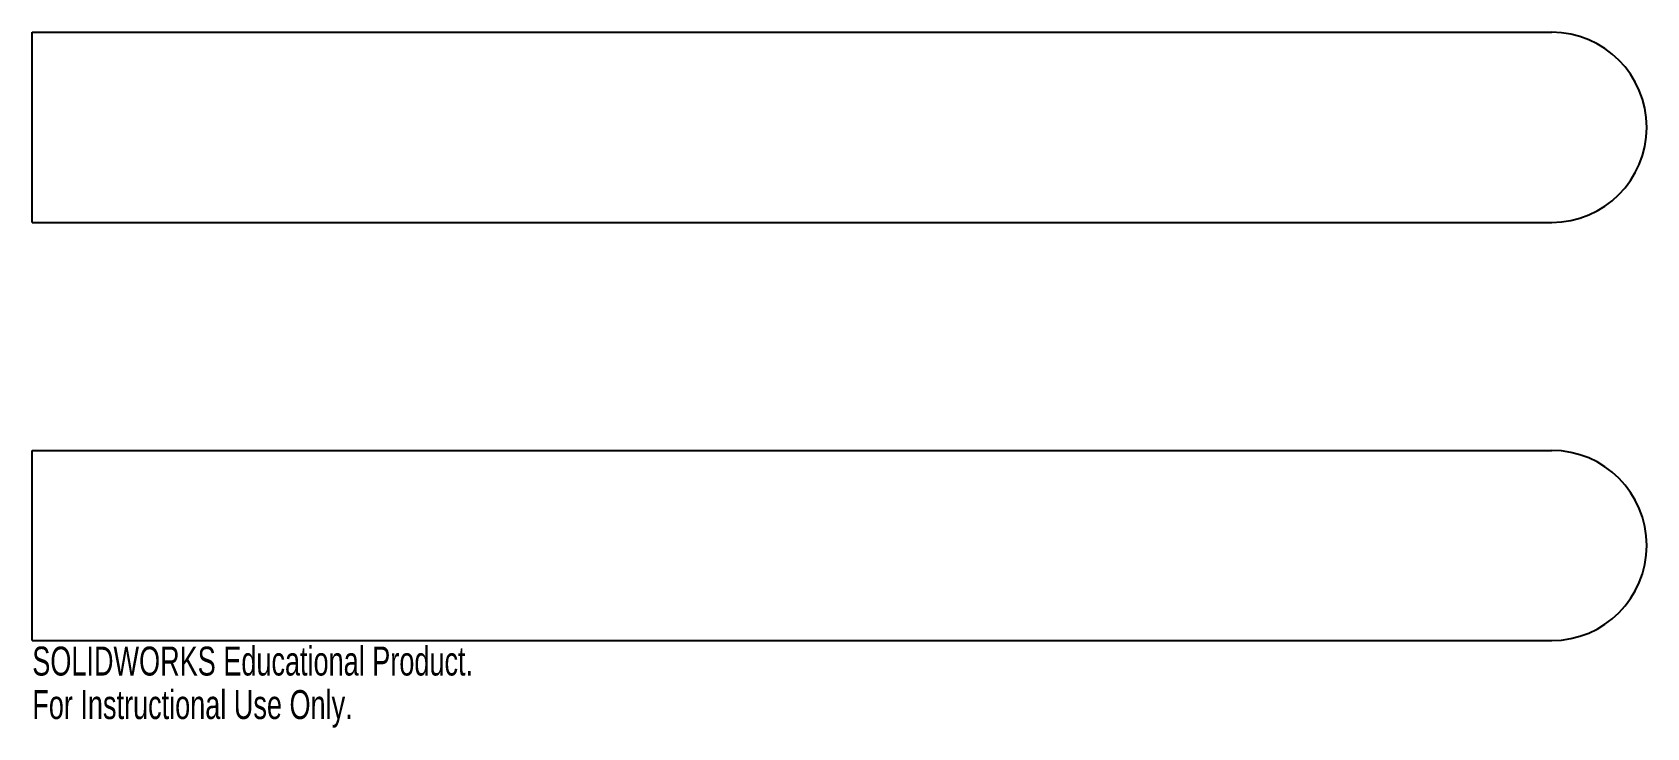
# Model space of a CAD drawing. Header units: inches. Extents: x 0 to 10.6, y -0.6 to 4.
import ezdxf

# ---------------------------------------------------------------- set-up
doc = ezdxf.new("R2010")
doc.units = ezdxf.units.IN
doc.header["$MEASUREMENT"] = 0
doc.styles.add('SLDTEXTSTYLE0', font='TXT', dxfattribs={"width": 0.7})

msp = doc.modelspace()

# ---------------------------------------------------------------- linework, layer by layer
at = {"color": 7, "linetype": 'Continuous'}
for p, q in [((0, 2.75), (0, 4)), ((0, 4), (10, 4)), ((0, 2.75), (10, 2.75)), ((0, 0), (0, 1.25)), ((0, 1.25), (10, 1.25)), ((0, 0), (10, 0))]:
    msp.add_line(p, q, dxfattribs=at)
for centre in [(10, 3.375), (10, 0.625)]:
    msp.add_arc(centre, 0.625, 270, 90, dxfattribs=at)

# ---------------------------------------------------------------- texts
at = {"color": 7, "linetype": 'Continuous', "char_height": 0.1903, "attachment_point": 1, "style": 'SLDTEXTSTYLE0'}
for s, insert in [('SOLIDWORKS Educational Product.', (0, -0.04)), ('For Instructional Use Only.', (0, -0.326))]:
    msp.add_mtext(s, dxfattribs=dict(at, insert=insert))

doc.saveas('drawing.dxf')
